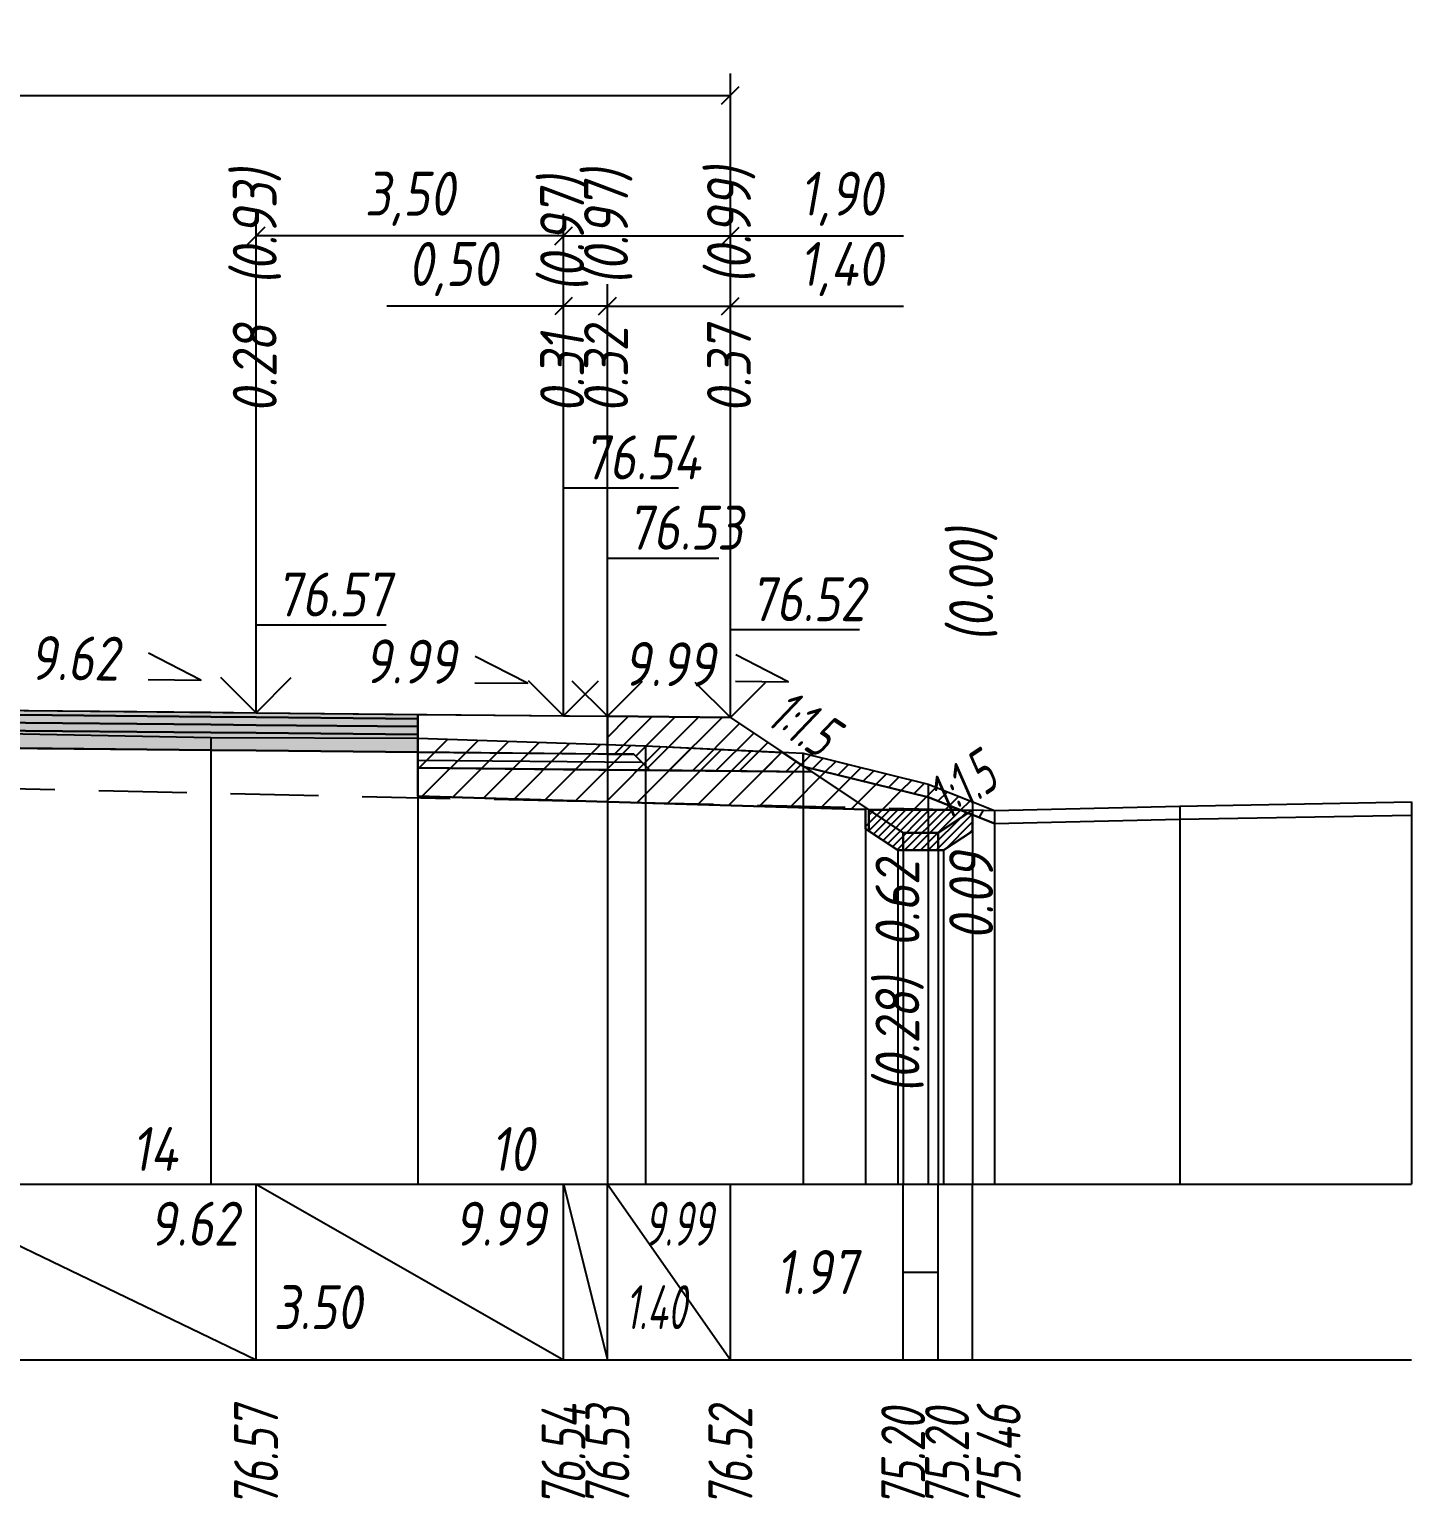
# Model space of a CAD drawing. Extents: x -717 to 1451, y -133302 to 233.
# Drawn here: x 164 to 242.7, y -31905.9 to -31822.3 of the extents above; entities that cross this region are included whole.
import ezdxf
from ezdxf.enums import TextEntityAlignment as Align

# ---------------------------------------------------------------- set-up
doc = ezdxf.new("R2010")
doc.units = 0
doc.linetypes.add('штриховая', pattern=[0.75, 0.5, -0.25])
for name, color, linetype in [('Интерполированный поперечник', 2, 'Continuous'), ('Код_514', 1, 'Continuous'), ('Контур_0', 7, 'Continuous'), ('Контур_2521', 7, 'Continuous'), ('Контур_2564', 7, 'Continuous'), ('Контур_2660', 7, 'Continuous'), ('Контур_2665', 7, 'Continuous'), ('Контур_400', 7, 'Continuous'), ('Контур_508', 7, 'Continuous'), ('Контур_512', 7, 'Continuous'), ('Контур_513', 7, 'Continuous'), ('Контур_818', 7, 'Continuous'), ('Красный поперечник', 1, 'Continuous'), ('Объём_2501', 7, 'Continuous'), ('Объём_2564', 7, 'Continuous'), ('Объём_2650', 7, 'Continuous'), ('Объём_2660', 7, 'Continuous'), ('Объём_2661', 7, 'Continuous'), ('Объём_2663', 7, 'Continuous'), ('Объём_2664', 7, 'Continuous'), ('Объём_2665', 7, 'Continuous'), ('Объём_2666', 7, 'Continuous'), ('Объём_2667', 7, 'Continuous'), ('Объём_2668', 7, 'Continuous'), ('Объём_2669', 7, 'Continuous'), ('Объём_2675', 7, 'Continuous'), ('Объём_2753', 7, 'Continuous'), ('Откосы', 7, 'Continuous'), ('Отметки покрытия', 7, 'Continuous'), ('Рабочие отметки', 7, 'Continuous'), ('Рабочие отметки доп.', 7, 'Continuous'), ('Слои выравнивания', 7, 'Continuous'), ('Таблица', 7, 'Continuous'), ('Уклоны проезжей части', 7, 'Continuous'), ('Черный поперечник', 3, 'Continuous')]:
    doc.layers.add(name, color=color, linetype=linetype)
for name, color, linetype, true_color in [('Контур_2540', 2, 'Continuous', 0xffff00), ('Контур_2560', 2, 'Continuous', 0xffff00), ('Контур_2561', 7, 'Continuous', 0xff8040), ('Контур_2562', 3, 'Continuous', 0x00ff00), ('Контур_2563', 7, 'Continuous', 0xff8000), ('Контур_2570', 7, 'Continuous', 0x80ff00), ('Контур_2583', 3, 'Continuous', 0x00ff00), ('Контур_2584', 3, 'Continuous', 0x00ff00), ('Контур_2725', 7, 'Continuous', 0x323232), ('Контур_2736', 4, 'Continuous', 0x00ffff), ('Контур_2737', 4, 'Continuous', 0x00ffff), ('Контур_2738', 4, 'Continuous', 0x00ffff), ('Контур_2739', 4, 'Continuous', 0x00ffff), ('Контур_2741', 4, 'Continuous', 0x00ffff), ('Контур_2742', 4, 'Continuous', 0x00ffff), ('Контур_2743', 4, 'Continuous', 0x00ffff), ('Контур_2744', 7, 'Continuous', 0xa4ffff), ('Контур_2745', 7, 'Continuous', 0xa4ffff), ('Контур_2747', 4, 'Continuous', 0x00ffff), ('Контур_2748', 4, 'Continuous', 0x00ffff), ('Контур_2749', 4, 'Continuous', 0x00ffff), ('Контур_2750', 4, 'Continuous', 0x00ffff), ('Контур_2751', 4, 'Continuous', 0x00ffff), ('Контур_2752', 4, 'Continuous', 0x00ffff), ('Контур_2760', 7, 'Continuous', 0x323232), ('Контур_2761', 7, 'Continuous', 0x323232), ('Контур_2762', 7, 'Continuous', 0x323232), ('Контур_2763', 7, 'Continuous', 0x323232), ('Контур_402', 7, 'Continuous', 0xff6464), ('Контур_703', 4, 'Continuous', 0x00ffff), ('Контур_705', 4, 'Continuous', 0x00ffff), ('Контур_707', 4, 'Continuous', 0x00ffff), ('Контур_720', 131, 'Continuous', 0xaaffff), ('Объём_2500', 7, 'Continuous', 0xc0c0c0), ('Объём_2520', 7, 'Continuous', 0x80ffff), ('Объём_2540', 2, 'Continuous', 0xffff00), ('Объём_2560', 2, 'Continuous', 0xffff00), ('Объём_2561', 7, 'Continuous', 0xff8040), ('Объём_2562', 3, 'Continuous', 0x00ff00), ('Объём_2563', 7, 'Continuous', 0xff8000), ('Объём_2570', 7, 'Continuous', 0x80ff00), ('Объём_2583', 3, 'Continuous', 0x00ff00), ('Объём_2584', 3, 'Continuous', 0x00ff00), ('Объём_2591', 3, 'Continuous', 0x00ff00), ('Объём_2595', 3, 'Continuous', 0x00ff00), ('Объём_2600', 7, 'Continuous', 0x808000), ('Объём_2620', 2, 'Continuous', 0xffff00), ('Объём_2746', 2, 'Continuous', 0xffff00)]:
    doc.layers.add(name, color=color, linetype=linetype, true_color=true_color)
doc.styles.get("Standard").update_dxf_attribs({"font": 'txt', "height": 2.5})
doc.styles.add('М', font='romand.shx', dxfattribs={"width": 0.8, "oblique": 10, "height": 2.5})
doc.dimstyles.new('ISO-25', dxfattribs={"dimtxt": 2.5, "dimasz": 2.5, "dimexe": 1.25, "dimexo": 0.625, "dimtad": 1, "dimtxsty": 'Standard', "dimcen": 2.5, "dimadec": 0, "dimazin": 0, "dimtfac": 1, "dimtmove": 0, "dimatfit": 3, "dimfxl": 1, "dimarcsym": 0})

# ---------------------------------------------------------------- blocks, each defined once
blk = doc.blocks.new('_Oblique')
at = {"color": 0, "linetype": 'ByBlock', "lineweight": -2}
blk.add_line((-0.5, -0.5), (0.5, 0.5), dxfattribs=at)
blk = doc.blocks.new('*D729')
at = {"color": 0, "lineweight": -2, "transparency": 16777216}
for p, q in [((196.941, -31860.809), (196.941, -31836.785)), ((203.941, -31860.879), (203.941, -31836.785)), ((196.941, -31838.035), (203.941, -31838.035)), ((203.941, -31838.035), (213.791, -31838.035))]:
    blk.add_line(p, q, dxfattribs=at)
at = {"layer": 'Defpoints', "color": 0, "transparency": 16777216}
for p in [(203.941, -31838.035), (196.941, -31861.434), (203.941, -31861.504)]:
    blk.add_point(p, dxfattribs=at)
at = {"color": 0, "lineweight": -2, "transparency": 16777216, "rotation": 180}
blk.add_blockref('_Oblique', (196.941, -31838.035), dxfattribs=at)
at = {"color": 0, "lineweight": -2, "transparency": 16777216}
blk.add_blockref('_Oblique', (203.941, -31838.035), dxfattribs=at)
at = {"color": 0, "transparency": 16777216, "insert": (210.251, -31835.922), "char_height": 2.5, "width": 8.75, "attachment_point": 5, "style": 'М'}
blk.add_mtext('1,40', dxfattribs=at)
blk = doc.blocks.new('*D731')
at = {"color": 0, "lineweight": -2, "transparency": 16777216}
for p, q in [((194.441, -31860.784), (194.441, -31836.785)), ((196.941, -31860.809), (196.941, -31836.785)), ((194.441, -31838.035), (184.382, -31838.035)), ((196.941, -31838.035), (194.441, -31838.035))]:
    blk.add_line(p, q, dxfattribs=at)
at = {"layer": 'Defpoints', "color": 0, "transparency": 16777216}
for p in [(196.941, -31838.035), (194.441, -31861.409), (196.941, -31861.434)]:
    blk.add_point(p, dxfattribs=at)
at = {"color": 0, "lineweight": -2, "transparency": 16777216, "rotation": 180}
blk.add_blockref('_Oblique', (194.441, -31838.035), dxfattribs=at)
at = {"color": 0, "lineweight": -2, "transparency": 16777216}
blk.add_blockref('_Oblique', (196.941, -31838.035), dxfattribs=at)
at = {"color": 0, "transparency": 16777216, "insert": (188.143, -31835.922), "char_height": 2.5, "width": 9.16667, "attachment_point": 5, "style": 'М'}
blk.add_mtext('0,50', dxfattribs=at)
blk = doc.blocks.new('*D733')
at = {"color": 0, "lineweight": -2, "transparency": 16777216}
for p, q in [((176.941, -31860.609), (176.941, -31832.785)), ((194.441, -31860.784), (194.441, -31832.785)), ((194.441, -31834.035), (176.941, -31834.035))]:
    blk.add_line(p, q, dxfattribs=at)
at = {"layer": 'Defpoints', "color": 0, "transparency": 16777216}
for p in [(176.941, -31834.035), (176.941, -31861.234), (194.441, -31861.409)]:
    blk.add_point(p, dxfattribs=at)
at = {"color": 0, "lineweight": -2, "transparency": 16777216, "rotation": 180}
blk.add_blockref('_Oblique', (176.941, -31834.035), dxfattribs=at)
at = {"color": 0, "lineweight": -2, "transparency": 16777216}
blk.add_blockref('_Oblique', (194.441, -31834.035), dxfattribs=at)
at = {"color": 0, "transparency": 16777216, "insert": (185.691, -31831.922), "char_height": 2.5, "width": 9.58333, "attachment_point": 5, "style": 'М'}
blk.add_mtext('3,50', dxfattribs=at)
blk = doc.blocks.new('*D734')
at = {"color": 0, "lineweight": -2, "transparency": 16777216}
for p, q in [((194.441, -31860.784), (194.441, -31832.785)), ((203.941, -31860.879), (203.941, -31832.785)), ((194.441, -31834.035), (203.941, -31834.035)), ((203.941, -31834.035), (213.791, -31834.035))]:
    blk.add_line(p, q, dxfattribs=at)
at = {"layer": 'Defpoints', "color": 0, "transparency": 16777216}
for p in [(194.441, -31834.035), (194.441, -31861.409), (203.941, -31861.504)]:
    blk.add_point(p, dxfattribs=at)
at = {"color": 0, "lineweight": -2, "transparency": 16777216, "rotation": 180}
blk.add_blockref('_Oblique', (194.441, -31834.035), dxfattribs=at)
at = {"color": 0, "lineweight": -2, "transparency": 16777216}
blk.add_blockref('_Oblique', (203.941, -31834.035), dxfattribs=at)
at = {"color": 0, "transparency": 16777216, "insert": (210.251, -31831.922), "char_height": 2.5, "width": 8.75, "attachment_point": 5, "style": 'М'}
blk.add_mtext('1,90', dxfattribs=at)
blk = doc.blocks.new('*D736')
at = {"color": 0, "lineweight": -2, "transparency": 16777216}
for p, q in [((108.441, -31861.57), (108.441, -31824.785)), ((203.941, -31860.879), (203.941, -31824.785)), ((108.441, -31826.035), (203.941, -31826.035))]:
    blk.add_line(p, q, dxfattribs=at)
at = {"layer": 'Defpoints', "color": 0, "transparency": 16777216}
for p in [(203.941, -31826.035), (203.941, -31861.504), (108.441, -31862.195)]:
    blk.add_point(p, dxfattribs=at)
at = {"color": 0, "lineweight": -2, "transparency": 16777216, "rotation": 180}
blk.add_blockref('_Oblique', (108.441, -31826.035), dxfattribs=at)
at = {"color": 0, "lineweight": -2, "transparency": 16777216}
blk.add_blockref('_Oblique', (203.941, -31826.035), dxfattribs=at)
at = {"color": 0, "transparency": 16777216, "insert": (156.191, -31823.922), "char_height": 2.5, "width": 10.41667, "attachment_point": 5, "style": 'М'}
blk.add_mtext('19,10', dxfattribs=at)

msp = doc.modelspace()

# ---------------------------------------------------------------- hatches: boundary and pattern name
at = {"layer": 'Объём_2563'}
h = msp.add_hatch(dxfattribs=at)
h.set_pattern_fill('ANSI31', color=256, scale=0.3)
h.paths.add_polyline_path([(199.35, -31864.446), (198.441, -31863.537), (196.941, -31863.522), (196.941, -31861.372), (203.941, -31861.442), (208.585, -31864.538)])
at = {"layer": 'Объём_2570'}
h = msp.add_hatch(dxfattribs=at)
h.set_pattern_fill('ANSI31', color=256, scale=0.2)
h.paths.add_polyline_path([(217.724, -31866.983), (215.203, -31865.985), (208.088, -31864.231), (208.088, -31863.481), (215.203, -31865.235), (217.724, -31866.233)])
at = {"layer": 'Объём_2600'}
h = msp.add_hatch(dxfattribs=at)
h.set_pattern_fill('ANSI31', color=6, scale=0.4)
h.paths.add_polyline_path([(199.106, -31863.06), (208.088, -31863.481), (208.088, -31864.231), (215.203, -31865.985), (217.014, -31866.702), (211.815, -31866.691), (211.815, -31867.893), (211.63, -31867.77), (211.63, -31866.685), (186.154, -31865.921), (186.154, -31862.611)])
h = msp.add_hatch(dxfattribs=at)
h.set_pattern_fill('HONEY', color=5, scale=0.3)
h.paths.add_polyline_path([(217.724, -31866.703), (218.983, -31866.731), (218.983, -31867.481), (217.724, -31866.983)])
at = {"layer": 'Объём_2620'}
h = msp.add_hatch(dxfattribs=at)
h.set_pattern_fill('ANSI31', color=2, scale=0.1)
h.paths.add_polyline_path([(211.815, -31866.691), (217.014, -31866.702), (217.724, -31866.983), (217.724, -31867.905), (216.081, -31869), (213.476, -31869), (211.815, -31867.893)])
at = {"layer": 'Слои выравнивания'}
for color, points in [(2, [(156.191, -31860.972), (161.68, -31861.025), (174.358, -31861.147), (176.941, -31861.172), (186.154, -31861.264), (186.154, -31861.514), (176.941, -31861.422), (174.358, -31861.397), (161.68, -31861.275), (156.191, -31861.222)]), (3, [(156.191, -31861.222), (161.68, -31861.275), (174.358, -31861.397), (176.941, -31861.422), (186.154, -31861.514), (186.154, -31861.964), (176.941, -31861.872), (174.358, -31861.847), (161.68, -31861.725), (156.191, -31861.672)]), (4, [(156.191, -31861.672), (161.68, -31861.725), (174.358, -31861.847), (176.941, -31861.872), (186.154, -31861.964), (186.154, -31862.414), (176.941, -31862.322), (174.358, -31862.297), (161.68, -31862.175), (156.191, -31862.122)]), (5, [(156.191, -31862.122), (161.68, -31862.175), (174.358, -31862.297), (176.941, -31862.322), (186.154, -31862.414), (186.154, -31863.414), (176.941, -31863.322), (174.358, -31863.297), (161.68, -31863.175), (156.191, -31863.122)])]:
    msp.add_hatch(color=color, dxfattribs=at).paths.add_polyline_path(points)

# ---------------------------------------------------------------- linework, layer by layer
at = {"layer": 'Интерполированный поперечник', "linetype": 'штриховая', "ltscale": 10, "flags": 128}
msp.add_lwpolyline([(108.007, -31864.268), (218.983, -31866.731)], dxfattribs=at)
at = {"layer": 'Код_514'}
for p, q in [((156.191, -31888), (176.941, -31898)), ((176.941, -31898), (176.941, -31888)), ((176.941, -31888), (194.441, -31898)), ((194.441, -31898), (194.441, -31888)), ((194.441, -31888), (196.941, -31898)), ((196.941, -31898), (196.941, -31888)), ((196.941, -31888), (203.941, -31898)), ((203.941, -31898), (203.941, -31888)), ((213.779, -31898), (213.779, -31888)), ((215.779, -31898), (215.779, -31888)), ((217.724, -31898), (217.724, -31888)), ((213.779, -31893), (215.779, -31893))]:
    msp.add_line(p, q, dxfattribs=at)
at = {"layer": 'Контур_0', "flags": 128}
for points in [[(186.154, -31861.264), (196.941, -31861.372), (196.941, -31863.522), (186.154, -31863.414), (186.154, -31861.264), (186.154, -31861.264)], [(203.941, -31861.442), (211.63, -31866.568), (211.63, -31866.568), (211.63, -31866.568), (211.63, -31866.568), (211.63, -31866.568), (211.63, -31866.568), (211.63, -31866.568), (211.63, -31866.568), (211.63, -31866.568), (211.63, -31866.568), (211.63, -31866.568), (211.63, -31866.568), (211.63, -31866.568), (211.63, -31866.568), (213.779, -31868)], [(203.941, -31861.442), (211.63, -31866.568), (211.63, -31866.568), (211.63, -31866.568), (211.63, -31866.568), (211.63, -31866.568), (211.63, -31866.568), (211.63, -31866.568), (211.63, -31866.568), (211.63, -31866.568), (211.63, -31866.568), (211.63, -31866.568), (211.63, -31866.568), (211.63, -31866.568), (211.63, -31866.568), (213.779, -31868), (215.779, -31868), (217.724, -31866.703), (217.724, -31866.703), (217.724, -31866.703), (217.724, -31866.703), (217.724, -31866.703), (217.724, -31866.703), (217.724, -31866.703), (217.724, -31866.703), (217.724, -31866.703), (217.724, -31866.703), (217.724, -31866.703), (217.724, -31866.703), (217.724, -31866.703)], [(196.941, -31864.422), (186.154, -31864.314), (186.154, -31863.414), (198.441, -31863.537), (199.35, -31864.446), (196.941, -31864.422), (196.941, -31864.422)], [(196.941, -31863.522), (198.441, -31863.537), (199.35, -31864.446), (208.585, -31864.538)]]:
    msp.add_lwpolyline(points, dxfattribs=at)
at = {"layer": 'Контур_2521', "color": 250, "flags": 128}
msp.add_lwpolyline([(186.154, -31863.864), (198.895, -31863.991)], dxfattribs=at)
at = {"layer": 'Контур_2540', "flags": 128}
msp.add_lwpolyline([(194.441, -31864.397), (208.585, -31864.538), (211.63, -31866.568), (211.63, -31866.685), (186.154, -31865.921), (186.154, -31864.314), (194.441, -31864.397), (194.441, -31864.397)], dxfattribs=at)
at = {"layer": 'Контур_2560', "flags": 128}
msp.add_lwpolyline([(196.941, -31861.372), (203.941, -31861.442), (203.941, -31861.442), (203.941, -31861.442)], dxfattribs=at)
at = {"layer": 'Контур_2561', "flags": 128}
msp.add_lwpolyline([(196.941, -31861.372), (196.941, -31861.372), (203.941, -31861.442), (203.941, -31861.442), (196.941, -31861.372)], dxfattribs=at)
at = {"layer": 'Контур_2562', "flags": 128}
msp.add_lwpolyline([(203.941, -31861.442), (203.941, -31861.442), (203.941, -31861.442), (203.941, -31861.442), (203.941, -31861.442)], dxfattribs=at)
at = {"layer": 'Контур_2563', "flags": 128}
msp.add_lwpolyline([(199.35, -31864.446), (198.441, -31863.537), (196.941, -31863.522), (196.941, -31861.372), (203.941, -31861.442), (208.585, -31864.538), (199.35, -31864.446), (199.35, -31864.446)], dxfattribs=at)
at = {"layer": 'Контур_2564', "flags": 128}
msp.add_lwpolyline([(196.941, -31861.372), (203.941, -31861.442)], dxfattribs=at)
at = {"layer": 'Контур_2570', "flags": 128}
msp.add_lwpolyline([(80, -31866.16), (85.016, -31866.065), (97.733, -31865.558), (108.007, -31865.018), (108.007, -31865.018), (109.155, -31864.999), (111, -31864.657), (111, -31863.907), (123.276, -31863.337), (136.196, -31862.85), (148.482, -31862.588), (156.191, -31862.445), (161.68, -31862.343), (174.358, -31862.576), (186.154, -31862.611), (199.106, -31863.06), (208.088, -31863.481), (208.088, -31864.231), (215.203, -31865.985), (218.983, -31867.481), (218.983, -31867.481), (229.521, -31867.236), (242.724, -31867)], dxfattribs=at)
at = {"layer": 'Контур_2583', "flags": 128}
for points in [[(213.779, -31868), (211.63, -31866.568), (211.63, -31867.77), (213.476, -31869), (213.779, -31869), (213.779, -31868)], [(217.724, -31867.905), (217.724, -31866.703), (215.779, -31868), (215.779, -31869), (216.081, -31869), (217.724, -31867.905)]]:
    msp.add_lwpolyline(points, dxfattribs=at)
at = {"layer": 'Контур_2584', "flags": 128}
msp.add_lwpolyline([(213.779, -31868), (213.779, -31869), (215.779, -31869), (215.779, -31868), (213.779, -31868)], dxfattribs=at)
at = {"layer": 'Контур_2660', "flags": 128}
msp.add_lwpolyline([(186.154, -31865.921), (211.63, -31866.685)], dxfattribs=at)
at = {"layer": 'Контур_2665', "flags": 128}
msp.add_lwpolyline([(203.941, -31861.442), (203.941, -31861.442)], dxfattribs=at)
at = {"layer": 'Контур_2725', "flags": 128}
msp.add_lwpolyline([(136.196, -31863.546), (148.482, -31863.286), (156.191, -31863.122), (161.68, -31863.175), (174.358, -31863.297), (176.941, -31863.322), (186.154, -31863.414)], dxfattribs=at)
at = {"layer": 'Контур_2736', "flags": 128}
for points in [[(203.941, -31861.442), (211.63, -31866.568)], [(211.63, -31866.568), (213.779, -31868)]]:
    msp.add_lwpolyline(points, dxfattribs=at)
at = {"layer": 'Контур_2737', "flags": 128}
msp.add_lwpolyline([(211.63, -31866.568), (211.63, -31866.568)], dxfattribs=at)
at = {"layer": 'Контур_2738', "flags": 128}
msp.add_lwpolyline([(211.63, -31866.568), (211.63, -31866.568)], dxfattribs=at)
at = {"layer": 'Контур_2739', "flags": 128}
msp.add_lwpolyline([(211.63, -31866.568), (211.63, -31866.568)], dxfattribs=at)
at = {"layer": 'Контур_2741', "flags": 128}
msp.add_lwpolyline([(217.724, -31866.703), (217.724, -31866.703)], dxfattribs=at)
at = {"layer": 'Контур_2742', "flags": 128}
msp.add_lwpolyline([(217.724, -31866.703), (217.724, -31866.703)], dxfattribs=at)
at = {"layer": 'Контур_2743', "flags": 128}
msp.add_lwpolyline([(217.724, -31866.703), (217.724, -31866.703)], dxfattribs=at)
at = {"layer": 'Контур_2744', "flags": 128}
msp.add_lwpolyline([(217.724, -31866.703), (217.724, -31866.703)], dxfattribs=at)
msp.add_lwpolyline([(217.724, -31866.703), (217.724, -31866.703)], dxfattribs=at)
msp.add_lwpolyline([(217.724, -31866.703), (217.724, -31866.703)], dxfattribs=at)
msp.add_lwpolyline([(217.724, -31866.703), (217.724, -31866.703)], dxfattribs=at)
msp.add_lwpolyline([(217.724, -31866.703), (217.724, -31866.703)], dxfattribs=at)
msp.add_lwpolyline([(217.724, -31866.703), (217.724, -31866.703)], dxfattribs=at)
at = {"layer": 'Контур_2745', "flags": 128}
msp.add_lwpolyline([(211.63, -31866.568), (211.63, -31866.568)], dxfattribs=at)
msp.add_lwpolyline([(211.63, -31866.568), (211.63, -31866.568)], dxfattribs=at)
msp.add_lwpolyline([(211.63, -31866.568), (211.63, -31866.568)], dxfattribs=at)
msp.add_lwpolyline([(211.63, -31866.568), (211.63, -31866.568)], dxfattribs=at)
msp.add_lwpolyline([(211.63, -31866.568), (211.63, -31866.568)], dxfattribs=at)
msp.add_lwpolyline([(211.63, -31866.568), (211.63, -31866.568)], dxfattribs=at)
at = {"layer": 'Контур_2747', "flags": 128}
msp.add_lwpolyline([(211.63, -31866.568), (211.63, -31866.568)], dxfattribs=at)
at = {"layer": 'Контур_2748', "flags": 128}
msp.add_lwpolyline([(211.63, -31866.568), (211.63, -31866.568)], dxfattribs=at)
at = {"layer": 'Контур_2749', "flags": 128}
msp.add_lwpolyline([(211.63, -31866.568), (211.63, -31866.568)], dxfattribs=at)
at = {"layer": 'Контур_2750', "flags": 128}
msp.add_lwpolyline([(217.724, -31866.703), (217.724, -31866.703)], dxfattribs=at)
at = {"layer": 'Контур_2751', "flags": 128}
msp.add_lwpolyline([(217.724, -31866.703), (217.724, -31866.703)], dxfattribs=at)
at = {"layer": 'Контур_2752', "flags": 128}
msp.add_lwpolyline([(217.724, -31866.703), (217.724, -31866.703)], dxfattribs=at)
at = {"layer": 'Контур_2760', "flags": 128}
msp.add_lwpolyline([(136.196, -31861.396), (148.482, -31861.136), (156.191, -31860.972), (161.68, -31861.025), (174.358, -31861.147), (176.941, -31861.172), (186.154, -31861.264)], dxfattribs=at)
at = {"layer": 'Контур_2761', "flags": 128}
msp.add_lwpolyline([(136.196, -31861.646), (148.482, -31861.386), (156.191, -31861.222), (161.68, -31861.275), (174.358, -31861.397), (176.941, -31861.422), (186.154, -31861.514)], dxfattribs=at)
at = {"layer": 'Контур_2762', "flags": 128}
msp.add_lwpolyline([(136.196, -31862.096), (148.482, -31861.836), (156.191, -31861.672), (161.68, -31861.725), (174.358, -31861.847), (176.941, -31861.872), (186.154, -31861.964)], dxfattribs=at)
at = {"layer": 'Контур_2763', "flags": 128}
msp.add_lwpolyline([(136.196, -31862.546), (148.482, -31862.286), (156.191, -31862.122), (161.68, -31862.175), (174.358, -31862.297), (176.941, -31862.322), (186.154, -31862.414)], dxfattribs=at)
at = {"layer": 'Контур_400', "flags": 128}
msp.add_lwpolyline([(156.191, -31860.972), (176.941, -31861.172), (194.441, -31861.347), (194.441, -31861.347), (194.441, -31861.347), (194.441, -31861.347), (194.441, -31861.347), (194.441, -31861.347), (196.941, -31861.372)], dxfattribs=at)
at = {"layer": 'Контур_402', "flags": 128}
msp.add_lwpolyline([(104.339, -31866.578), (136.196, -31865.622), (136.196, -31863.546), (156.191, -31863.122), (176.941, -31863.322), (186.154, -31863.414), (186.154, -31865.921), (211.63, -31866.685)], dxfattribs=at)
at = {"layer": 'Контур_508', "flags": 128}
msp.add_lwpolyline([(104, -31866.907), (104.339, -31866.578), (136.196, -31865.622), (136.196, -31863.546), (156.191, -31863.122), (176.941, -31863.322), (186.154, -31863.414), (186.154, -31865.921), (211.63, -31866.685), (211.63, -31867.77), (213.476, -31869), (213.779, -31869), (215.779, -31869), (216.081, -31869), (217.724, -31867.905)], dxfattribs=at)
at = {"layer": 'Контур_512', "flags": 128}
msp.add_lwpolyline([(186.154, -31865.921), (211.63, -31866.685), (211.63, -31867.77), (213.476, -31869), (213.779, -31869), (215.779, -31869), (216.081, -31869), (217.724, -31867.905)], dxfattribs=at)
at = {"layer": 'Контур_513', "flags": 128}
msp.add_lwpolyline([(104, -31866.907), (104.339, -31866.578), (136.196, -31865.622), (136.196, -31863.546), (156.191, -31863.122), (176.941, -31863.322), (186.154, -31863.414), (186.154, -31865.921), (211.63, -31866.685), (211.63, -31867.77), (213.476, -31869), (213.779, -31869), (215.779, -31869), (216.081, -31869), (217.724, -31867.905)], dxfattribs=at)
at = {"layer": 'Контур_703', "flags": 128}
msp.add_lwpolyline([(203.941, -31861.442), (211.63, -31866.568)], dxfattribs=at)
at = {"layer": 'Контур_705', "flags": 128}
msp.add_lwpolyline([(211.63, -31866.568), (211.63, -31866.568)], dxfattribs=at)
at = {"layer": 'Контур_707', "flags": 128}
msp.add_lwpolyline([(215.779, -31868), (217.724, -31866.703)], dxfattribs=at)
at = {"layer": 'Контур_720', "flags": 128}
msp.add_lwpolyline([(213.779, -31868), (215.779, -31868)], dxfattribs=at)
at = {"layer": 'Контур_818', "flags": 128}
msp.add_lwpolyline([(105, -31865.176), (108.007, -31865.018), (108.007, -31865.018), (109.155, -31864.999), (111, -31864.657), (111, -31863.907), (123.276, -31863.337), (136.196, -31862.85), (148.482, -31862.588), (156.191, -31862.445), (161.68, -31862.343), (174.358, -31862.576), (186.154, -31862.611), (199.106, -31863.06), (208.088, -31863.481), (208.088, -31864.231), (215.203, -31865.985), (217.724, -31866.983)], dxfattribs=at)
at = {"layer": 'Красный поперечник'}
for p, q in [((156.191, -31860.972), (176.941, -31861.172)), ((176.941, -31861.172), (194.441, -31861.347)), ((194.441, -31861.347), (196.941, -31861.372)), ((196.941, -31861.372), (203.941, -31861.442)), ((203.941, -31861.442), (213.779, -31868)), ((186.154, -31865.921), (186.154, -31888)), ((211.63, -31866.685), (211.63, -31888)), ((215.779, -31868), (217.724, -31866.703)), ((211.63, -31867.77), (211.63, -31888)), ((213.779, -31868), (215.779, -31868)), ((217.724, -31867.905), (217.724, -31888)), ((213.476, -31869), (213.476, -31888)), ((213.779, -31869), (213.779, -31888)), ((215.779, -31869), (215.779, -31888)), ((216.081, -31869), (216.081, -31888))]:
    msp.add_line(p, q, dxfattribs=at)
at = {"layer": 'Объём_2500', "flags": 128}
msp.add_lwpolyline([(186.154, -31861.264), (196.941, -31861.372), (196.941, -31863.522), (186.154, -31863.414), (186.154, -31861.264), (186.154, -31861.264)], dxfattribs=at)
at = {"layer": 'Объём_2501', "flags": 128}
msp.add_lwpolyline([(156.191, -31860.972), (176.941, -31861.172), (194.441, -31861.347), (194.441, -31861.347), (194.441, -31861.347), (194.441, -31861.347), (194.441, -31861.347), (194.441, -31861.347), (196.941, -31861.372)], dxfattribs=at)
at = {"layer": 'Объём_2520', "color": 250, "flags": 128}
msp.add_lwpolyline([(196.941, -31864.422), (186.154, -31864.314), (186.154, -31863.414), (198.441, -31863.537), (199.35, -31864.446), (196.941, -31864.422), (196.941, -31864.422)], dxfattribs=at)
at = {"layer": 'Объём_2540', "flags": 128}
msp.add_lwpolyline([(194.441, -31864.397), (208.585, -31864.538), (211.63, -31866.568), (211.63, -31866.685), (186.154, -31865.921), (186.154, -31864.314), (194.441, -31864.397), (194.441, -31864.397)], dxfattribs=at)
at = {"layer": 'Объём_2560', "flags": 128}
msp.add_lwpolyline([(196.941, -31861.372), (203.941, -31861.442), (203.941, -31861.442), (203.941, -31861.442)], dxfattribs=at)
at = {"layer": 'Объём_2561', "flags": 128}
msp.add_lwpolyline([(196.941, -31861.372), (196.941, -31861.372), (203.941, -31861.442), (203.941, -31861.442), (196.941, -31861.372)], dxfattribs=at)
at = {"layer": 'Объём_2562', "flags": 128}
msp.add_lwpolyline([(203.941, -31861.442), (203.941, -31861.442), (203.941, -31861.442), (203.941, -31861.442), (203.941, -31861.442)], dxfattribs=at)
at = {"layer": 'Объём_2563', "color": 250, "flags": 128}
msp.add_lwpolyline([(199.35, -31864.446), (198.441, -31863.537), (196.941, -31863.522), (196.941, -31861.372), (203.941, -31861.442), (208.585, -31864.538), (199.35, -31864.446), (199.35, -31864.446)], dxfattribs=at)
at = {"layer": 'Объём_2564', "flags": 128}
msp.add_lwpolyline([(196.941, -31861.372), (203.941, -31861.442)], dxfattribs=at)
at = {"layer": 'Объём_2570', "flags": 128}
msp.add_lwpolyline([(217.724, -31866.983), (215.203, -31865.985), (208.088, -31864.231), (208.088, -31863.481), (215.203, -31865.235), (217.724, -31866.233), (217.724, -31866.983), (217.724, -31866.983)], dxfattribs=at)
at = {"layer": 'Объём_2583', "flags": 128}
for points in [[(213.779, -31868), (211.63, -31866.568), (211.63, -31867.77), (213.476, -31869), (213.779, -31869), (213.779, -31868)], [(217.724, -31867.905), (217.724, -31866.703), (215.779, -31868), (215.779, -31869), (216.081, -31869), (217.724, -31867.905)]]:
    msp.add_lwpolyline(points, dxfattribs=at)
at = {"layer": 'Объём_2584', "flags": 128}
msp.add_lwpolyline([(213.779, -31868), (213.779, -31869), (215.779, -31869), (215.779, -31868), (213.779, -31868)], dxfattribs=at)
at = {"layer": 'Объём_2591', "flags": 128}
for points in [[(211.63, -31866.568), (213.779, -31868)], [(215.779, -31868), (217.724, -31866.703)]]:
    msp.add_lwpolyline(points, dxfattribs=at)
at = {"layer": 'Объём_2595', "flags": 128}
msp.add_lwpolyline([(213.779, -31868), (215.779, -31868)], dxfattribs=at)
at = {"layer": 'Объём_2600', "color": 5, "flags": 128}
msp.add_lwpolyline([(217.724, -31866.703), (218.983, -31866.731), (218.983, -31867.481), (217.724, -31866.983), (217.724, -31866.703), (217.724, -31866.703)], dxfattribs=at)
at = {"layer": 'Объём_2620', "flags": 128}
msp.add_lwpolyline([(211.815, -31866.691), (217.014, -31866.702), (217.724, -31866.983), (217.724, -31867.905), (216.081, -31869), (213.476, -31869), (211.815, -31867.893), (211.815, -31866.691), (211.815, -31866.691)], dxfattribs=at)
at = {"layer": 'Объём_2650', "color": 6, "flags": 128}
msp.add_lwpolyline([(199.106, -31863.06), (208.088, -31863.481), (208.088, -31864.231), (215.203, -31865.985), (217.014, -31866.702), (211.815, -31866.691), (211.815, -31867.893), (211.63, -31867.77), (211.63, -31866.685), (186.154, -31865.921), (186.154, -31862.611), (199.106, -31863.06), (199.106, -31863.06)], dxfattribs=at)
at = {"layer": 'Объём_2660', "flags": 128}
msp.add_lwpolyline([(186.154, -31865.921), (211.63, -31866.685)], dxfattribs=at)
at = {"layer": 'Объём_2661', "flags": 128}
msp.add_lwpolyline([(203.941, -31861.442), (211.63, -31866.568), (211.815, -31866.691)], dxfattribs=at)
at = {"layer": 'Объём_2663', "flags": 128}
for points in [[(211.815, -31866.691), (213.779, -31868)], [(215.779, -31868), (217.724, -31866.703)]]:
    msp.add_lwpolyline(points, dxfattribs=at)
at = {"layer": 'Объём_2664', "flags": 128}
msp.add_lwpolyline([(213.779, -31868), (215.779, -31868)], dxfattribs=at)
at = {"layer": 'Объём_2665', "flags": 128}
msp.add_lwpolyline([(203.941, -31861.442), (203.941, -31861.442)], dxfattribs=at)
at = {"layer": 'Объём_2666', "flags": 128}
for points in [[(203.941, -31861.442), (211.63, -31866.568)], [(211.63, -31866.568), (211.815, -31866.691)]]:
    msp.add_lwpolyline(points, dxfattribs=at)
at = {"layer": 'Объём_2667', "flags": 128}
msp.add_lwpolyline([(211.63, -31866.568), (211.63, -31866.568)], dxfattribs=at)
at = {"layer": 'Объём_2668', "flags": 128}
msp.add_lwpolyline([(211.63, -31866.568), (211.63, -31866.568)], dxfattribs=at)
at = {"layer": 'Объём_2669', "flags": 128}
msp.add_lwpolyline([(211.63, -31866.568), (211.63, -31866.568)], dxfattribs=at)
at = {"layer": 'Объём_2675', "flags": 128}
msp.add_lwpolyline([(211.63, -31866.568), (211.63, -31866.568)], dxfattribs=at)
msp.add_lwpolyline([(211.63, -31866.568), (211.63, -31866.568)], dxfattribs=at)
msp.add_lwpolyline([(211.63, -31866.568), (211.63, -31866.568)], dxfattribs=at)
msp.add_lwpolyline([(211.63, -31866.568), (211.63, -31866.568)], dxfattribs=at)
msp.add_lwpolyline([(211.63, -31866.568), (211.63, -31866.568)], dxfattribs=at)
msp.add_lwpolyline([(211.63, -31866.568), (211.63, -31866.568)], dxfattribs=at)
at = {"layer": 'Объём_2746', "flags": 128}
msp.add_lwpolyline([(217.724, -31867.905), (216.081, -31869), (213.476, -31869), (211.63, -31867.77), (211.63, -31866.685), (186.154, -31865.921), (186.154, -31862.611), (199.106, -31863.06), (206.918, -31863.426), (208.088, -31864.206), (208.088, -31864.231), (208.147, -31864.246), (213.779, -31868), (215.779, -31868), (217.461, -31866.879), (217.724, -31866.983), (217.724, -31867.905), (217.724, -31867.905)], dxfattribs=at)
at = {"layer": 'Объём_2753', "flags": 128}
msp.add_lwpolyline([(186.154, -31861.264), (186.154, -31861.264)], dxfattribs=at)
at = {"layer": 'Откосы', "color": 1, "flags": 128}
for points in [[(170.8, -31859.284), (173.8, -31859.313), (170.814, -31857.784)], [(189.4, -31859.467), (192.4, -31859.497), (189.415, -31857.967)], [(204.237, -31859.383), (207.237, -31859.413), (204.252, -31857.883)]]:
    msp.add_lwpolyline(points, dxfattribs=at)
at = {"layer": 'Отметки покрытия', "color": 1}
for p, q in [((194.441, -31861.347), (194.441, -31848.372)), ((194.441, -31848.372), (200.991, -31848.372)), ((196.941, -31861.372), (196.941, -31852.372)), ((196.941, -31852.372), (203.291, -31852.372)), ((176.941, -31861.172), (176.941, -31856.172)), ((176.941, -31856.172), (184.341, -31856.172)), ((203.941, -31861.442), (203.941, -31856.442)), ((203.941, -31856.442), (211.291, -31856.442)), ((176.941, -31861.172), (174.941, -31859.172)), ((176.941, -31861.172), (178.941, -31859.172)), ((194.441, -31861.347), (192.441, -31859.347)), ((194.441, -31861.347), (196.441, -31859.347)), ((196.941, -31861.372), (194.941, -31859.372)), ((196.941, -31861.372), (198.941, -31859.372)), ((203.941, -31861.442), (201.941, -31859.442)), ((203.941, -31861.442), (205.941, -31859.442))]:
    msp.add_line(p, q, dxfattribs=at)
at = {"layer": 'Слои выравнивания'}
for p, q in [((186.154, -31861.264), (186.154, -31888)), ((196.941, -31861.372), (196.941, -31888))]:
    msp.add_line(p, q, dxfattribs=at)
at = {"layer": 'Слои выравнивания', "color": 2, "flags": 128}
msp.add_lwpolyline([(156.191, -31860.972), (161.68, -31861.025), (174.358, -31861.147), (176.941, -31861.172), (186.154, -31861.264), (186.154, -31861.514), (176.941, -31861.422), (174.358, -31861.397), (161.68, -31861.275), (156.191, -31861.222)], close=True, dxfattribs=at)
at = {"layer": 'Слои выравнивания', "color": 3, "flags": 128}
msp.add_lwpolyline([(156.191, -31861.222), (161.68, -31861.275), (174.358, -31861.397), (176.941, -31861.422), (186.154, -31861.514), (186.154, -31861.964), (176.941, -31861.872), (174.358, -31861.847), (161.68, -31861.725), (156.191, -31861.672)], close=True, dxfattribs=at)
at = {"layer": 'Слои выравнивания', "color": 4, "flags": 128}
msp.add_lwpolyline([(156.191, -31861.672), (161.68, -31861.725), (174.358, -31861.847), (176.941, -31861.872), (186.154, -31861.964), (186.154, -31862.414), (176.941, -31862.322), (174.358, -31862.297), (161.68, -31862.175), (156.191, -31862.122)], close=True, dxfattribs=at)
at = {"layer": 'Слои выравнивания', "color": 5, "flags": 128}
msp.add_lwpolyline([(156.191, -31862.122), (161.68, -31862.175), (174.358, -31862.297), (176.941, -31862.322), (186.154, -31862.414), (186.154, -31863.414), (176.941, -31863.322), (174.358, -31863.297), (161.68, -31863.175), (156.191, -31863.122)], close=True, dxfattribs=at)
at = {"layer": 'Таблица'}
for p, q in [((80, -31888), (242.724, -31888)), ((80, -31898), (242.724, -31898))]:
    msp.add_line(p, q, dxfattribs=at)
at = {"layer": 'Черный поперечник', "color": 7}
for p, q in [((174.358, -31862.576), (174.358, -31888)), ((186.154, -31862.611), (186.154, -31888)), ((199.106, -31863.06), (199.106, -31888)), ((208.088, -31863.481), (208.088, -31888)), ((215.203, -31865.235), (215.203, -31888)), ((229.521, -31866.486), (229.521, -31888)), ((242.724, -31866.25), (242.724, -31888)), ((218.983, -31866.731), (218.983, -31888))]:
    msp.add_line(p, q, dxfattribs=at)
at = {"layer": 'Черный поперечник', "flags": 128}
msp.add_lwpolyline([(80, -31865.41), (85.016, -31865.315), (97.733, -31864.808), (108.007, -31864.268), (109.155, -31864.249), (111, -31863.907), (123.276, -31863.337), (136.196, -31862.85), (148.482, -31862.588), (156.191, -31862.445), (161.68, -31862.343), (174.358, -31862.576), (186.154, -31862.611), (199.106, -31863.06), (208.088, -31863.481), (215.203, -31865.235), (218.983, -31866.731), (229.521, -31866.486), (242.724, -31866.25)], dxfattribs=at)

# ---------------------------------------------------------------- texts
at = {"layer": 'Код_514', "style": 'М', "oblique": 10}
for s, width, p in [('9.62', 0.8, (175.941, -31889)), ('9.99', 0.8, (193.441, -31889)), ('9.99', 0.6, (202.941, -31889))]:
    msp.add_text(s, height=2.5, dxfattribs=dict(at, width=width)).set_placement(p, align=Align.TOP_RIGHT)
at = {"layer": 'Код_514', "style": 'М', "oblique": 10, "width": 0.8}
msp.add_text('1.97', height=2.5, dxfattribs=at).set_placement((208.86, -31893), align=Align.MIDDLE_CENTER)
at = {"layer": 'Код_514', "style": 'М', "oblique": 10}
for s, width, p in [('3.50', 0.8, (177.941, -31897)), ('1.40', 0.6, (197.941, -31897))]:
    msp.add_text(s, height=2.5, dxfattribs=dict(at, width=width)).set_placement(p, align=Align.BOTTOM_LEFT)
at = {"layer": 'Код_514', "style": 'М', "oblique": 10, "width": 0.7}
for s, p in [('76.57', (176.941, -31906.382)), ('76.54', (194.441, -31906.382)), ('76.53', (196.941, -31906.382)), ('76.52', (203.941, -31906.382)), ('75.20', (213.779, -31906.382)), ('75.20', (216.279, -31906.382)), ('75.46', (219.214, -31906.382))]:
    msp.add_text(s, height=2.5, rotation=90, dxfattribs=at).set_placement(p, align=Align.MIDDLE_LEFT)
at = {"layer": 'Отметки покрытия', "color": 1, "style": 'М', "oblique": 10, "width": 0.8}
for s, p in [('76.54', (195.582, -31848.64)), ('76.53', (198.082, -31852.64)), ('76.57', (178.082, -31856.441)), ('76.52', (205.082, -31856.71))]:
    msp.add_text(s, height=2.5, dxfattribs=at).set_placement(p, align=Align.BOTTOM_LEFT)
at = {"layer": 'Рабочие отметки', "color": 1, "style": 'М', "oblique": 10, "width": 0.8}
for s, p in [('0.28', (176.863, -31844.122)), ('0.32', (196.863, -31844.122)), ('0.37', (203.863, -31844.122)), ('0.31', (194.363, -31844.122))]:
    msp.add_text(s, height=2.5, rotation=90, dxfattribs=at).set_placement(p, align=Align.MIDDLE_LEFT)
for s, p in [('0.09', (217.646, -31869.115)), ('0.62', (213.451, -31869.565))]:
    msp.add_text(s, height=2.5, rotation=90, dxfattribs=at).set_placement(p, align=Align.MIDDLE_RIGHT)
at = {"layer": 'Рабочие отметки доп.', "color": 1, "style": 'М', "oblique": 10, "width": 0.8}
for s, p in [('(0.93)', (176.863, -31836.822)), ('(0.97)', (194.363, -31837.222)), ('(0.97)', (196.863, -31836.822)), ('(0.99)', (203.863, -31836.772)), ('(0.00)', (217.646, -31857.134))]:
    msp.add_text(s, height=2.5, rotation=90, dxfattribs=at).set_placement(p, align=Align.MIDDLE_LEFT)
msp.add_text('(0.28)', height=2.5, rotation=90, dxfattribs=at).set_placement((213.451, -31876.231), align=Align.MIDDLE_RIGHT)
at = {"layer": 'Слои выравнивания', "style": 'М', "oblique": 10, "width": 0.8}
for s, p in [('14', (171.172, -31888)), ('10', (191.547, -31888))]:
    msp.add_text(s, height=2.5, dxfattribs=at).set_placement(p, align=Align.BOTTOM_CENTER)
at = {"layer": 'Уклоны проезжей части', "color": 1, "style": 'М', "oblique": 10}
for s, rotation, width, p in [('9.62', 359.44857, 0.8, (166.576, -31860.072)), ('9.99', 359.42789, 0.8, (185.701, -31860.259)), ('9.99', 359.42789, 0.8, (200.451, -31860.407)), ('1:1.5', 326.30994, 0.6, (207.007, -31863.427)), ('1:1.5', 33.69007, 0.6, (218.242, -31866.948))]:
    msp.add_text(s, height=2.5, rotation=rotation, dxfattribs=dict(at, width=width)).set_placement(p, align=Align.BOTTOM_CENTER)

# ---------------------------------------------------------------- dimensions: what is measured, and where the dimension line sits
at = {"color": 5}
dim = msp.add_linear_dim(base=(203.941, -31826.035), p1=(108.441, -31862.195), p2=(203.941, -31861.504), angle=180, dimstyle='ISO-25', override={"dimasz": 1, "dimlfac": 0.2, "dimzin": 0, "dimtxsty": 'М', "dimblk1": 'Oblique', "dimblk2": 'Oblique', "dimsah": 1}, dxfattribs=at)
dim.commit()
dim.dimension.update_dxf_attribs({"geometry": '*D736', "text_midpoint": (156.191, -31823.922)})
dim = msp.add_linear_dim(base=(176.941, -31834.035), p1=(194.441, -31861.409), p2=(176.941, -31861.234), dimstyle='ISO-25', override={"dimasz": 1, "dimlfac": 0.2, "dimzin": 0, "dimtxsty": 'М', "dimblk1": 'Oblique', "dimblk2": 'Oblique', "dimsah": 1}, dxfattribs=at)
dim.commit()
dim.dimension.update_dxf_attribs({"geometry": '*D733', "text_midpoint": (185.691, -31831.922)})
dim = msp.add_linear_dim(base=(194.441, -31834.035), p1=(203.941, -31861.504), p2=(194.441, -31861.409), dimstyle='ISO-25', override={"dimasz": 1, "dimlfac": 0.2, "dimzin": 0, "dimtxsty": 'М', "dimblk1": 'Oblique', "dimblk2": 'Oblique', "dimsah": 1}, dxfattribs=at)
dim.commit()
dim.dimension.update_dxf_attribs({"geometry": '*D734', "text_midpoint": (210.251, -31834.035), "dimtype": 160})
for base, p1, p2, picture, middle in [((196.941, -31838.035), (194.441, -31861.409), (196.941, -31861.434), '*D731', (188.143, -31838.035)), ((203.941, -31838.035), (196.941, -31861.434), (203.941, -31861.504), '*D729', (210.251, -31838.035))]:
    dim = msp.add_linear_dim(base=base, p1=p1, p2=p2, angle=180, dimstyle='ISO-25', override={"dimasz": 1, "dimlfac": 0.2, "dimzin": 0, "dimtxsty": 'М', "dimblk1": 'Oblique', "dimblk2": 'Oblique', "dimsah": 1}, dxfattribs=at)
    dim.commit()
    dim.dimension.update_dxf_attribs({"geometry": picture, "text_midpoint": middle, "dimtype": 160})

doc.saveas('drawing.dxf')
